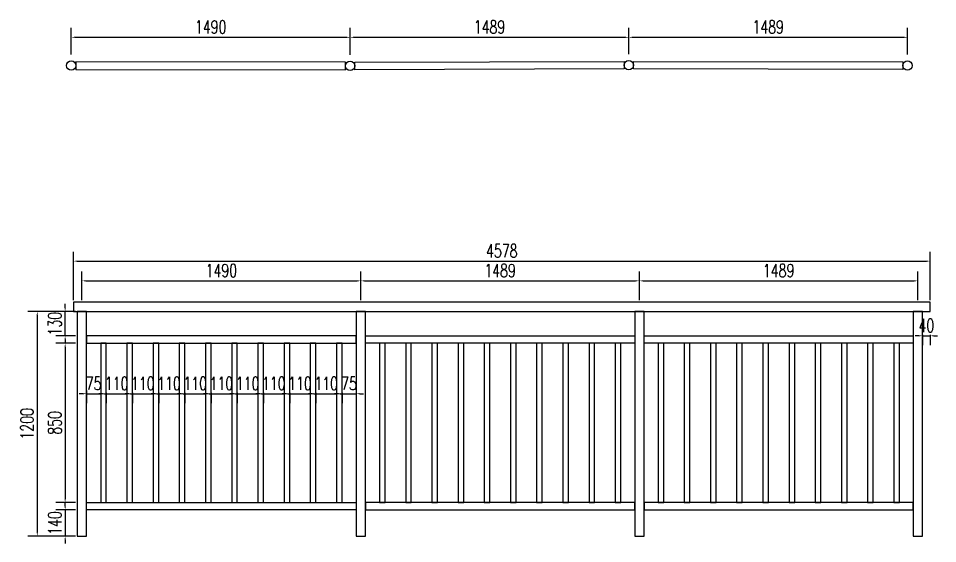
# Model space of a CAD drawing. Header units: millimetres. Extents: x -2430464 to 225692, y -180 to 1805330.
# Drawn here: x -1488933 to -1484020, y 608733 to 611539 of the extents above; entities that cross this region are included whole.
import ezdxf

# ---------------------------------------------------------------- set-up
doc = ezdxf.new("R2010")
doc.units = ezdxf.units.MM
doc.header["$LTSCALE"] = 1000
doc.layers.get('0').update_dxf_attribs({"linetype": 'CONTINUOUS'})
doc.layers.get('DEFPOINTS').update_dxf_attribs({"linetype": 'CONTINUOUS'})
for name, color, linetype in [('W-PLASTIC_RAILINGS塑木栏杆', 6, 'CONTINUOUS'), ('W-WOOD_FLOOR木地板', 30, 'CONTINUOUS'), ('景-通用-文字', 7, 'CONTINUOUS')]:
    doc.layers.add(name, color=color, linetype=linetype)
doc.styles.add('STANDARD_T3', font='simplex.shx', dxfattribs={"width": 0.7, "bigfont": 'gbcbig.shx'})
doc.dimstyles.new('W&&20', dxfattribs={"dimtxt": 70, "dimasz": 20, "dimexe": 50, "dimexo": 60, "dimgap": 20, "dimtad": 1, "dimdec": 0, "dimzin": 0, "dimdsep": 46, "dimtxsty": 'STANDARD_T3', "dimcen": 0.09, "dimclrd": 1, "dimclre": 1, "dimclrt": 7, "dimazin": 2, "dimtfac": 1, "dimtdec": 0, "dimtix": 1, "dimtmove": 2, "dimatfit": 3, "dimfxl": 0, "dimtolj": 1, "dimtzin": 0, "dimarcsym": 0})

# ---------------------------------------------------------------- blocks, each defined once
blk = doc.blocks.new('*D1436')
at = {"layer": 'DEFPOINTS', "color": 0, "transparency": 16777216}
for p in [(-1488638.2, 609973.4), (-1488832.2, 608773.4), (-1488618.2, 608773.4)]:
    blk.add_point(p, dxfattribs=at)
at = {"layer": 'W-WOOD_FLOOR木地板', "color": 1, "lineweight": -2, "transparency": 16777216}
for p, q in [((-1488698.2, 609973.4), (-1488882.2, 609973.4)), ((-1488832.2, 609953.4), (-1488832.2, 608793.4)), ((-1488678.2, 608773.4), (-1488882.2, 608773.4))]:
    blk.add_line(p, q, dxfattribs=at)
at = {"layer": 'W-WOOD_FLOOR木地板', "color": 1, "transparency": 16777216}
for points in [[(-1488835.5, 609953.4), (-1488828.9, 609953.4), (-1488832.2, 609973.4)], [(-1488835.5, 608793.4), (-1488828.9, 608793.4), (-1488832.2, 608773.4)]]:
    blk.add_solid(points, dxfattribs=at)
at = {"layer": 'W-WOOD_FLOOR木地板', "color": 7, "transparency": 16777216, "insert": (-1488887.2, 609373.4), "char_height": 70, "attachment_point": 5, "rotation": 90, "style": 'STANDARD_T3'}
blk.add_mtext('\\A1;1200', dxfattribs=at)
blk = doc.blocks.new('*D1423')
at = {"layer": 'DEFPOINTS', "color": 0, "transparency": 16777216}
for p in [(-1488568.2, 609803.4), (-1488683.2, 608953.4), (-1488568.2, 608953.4)]:
    blk.add_point(p, dxfattribs=at)
at = {"layer": 'W-WOOD_FLOOR木地板', "color": 1, "lineweight": -2, "transparency": 16777216}
for p, q in [((-1488628.2, 609803.4), (-1488733.2, 609803.4)), ((-1488683.2, 609783.4), (-1488683.2, 608973.4)), ((-1488628.2, 608953.4), (-1488733.2, 608953.4))]:
    blk.add_line(p, q, dxfattribs=at)
at = {"layer": 'W-WOOD_FLOOR木地板', "color": 1, "transparency": 16777216}
for points in [[(-1488686.5, 609783.4), (-1488679.9, 609783.4), (-1488683.2, 609803.4)], [(-1488686.5, 608973.4), (-1488679.9, 608973.4), (-1488683.2, 608953.4)]]:
    blk.add_solid(points, dxfattribs=at)
at = {"layer": 'W-WOOD_FLOOR木地板', "color": 7, "transparency": 16777216, "insert": (-1488738.2, 609378.4), "char_height": 70, "attachment_point": 5, "rotation": 90, "style": 'STANDARD_T3'}
blk.add_mtext('\\A1;850', dxfattribs=at)
blk = doc.blocks.new('*D1424')
at = {"layer": 'DEFPOINTS', "color": 0, "transparency": 16777216}
for p in [(-1488683.2, 609973.4), (-1488568.2, 609973.4), (-1488568.2, 609843.4)]:
    blk.add_point(p, dxfattribs=at)
at = {"layer": 'W-WOOD_FLOOR木地板', "color": 1, "lineweight": -2, "transparency": 16777216}
for p, q in [((-1488683.2, 609993.4), (-1488683.2, 610013.4)), ((-1488628.2, 609973.4), (-1488733.2, 609973.4)), ((-1488683.2, 609843.4), (-1488683.2, 609973.4)), ((-1488628.2, 609843.4), (-1488733.2, 609843.4)), ((-1488683.2, 609823.4), (-1488683.2, 609803.4))]:
    blk.add_line(p, q, dxfattribs=at)
at = {"layer": 'W-WOOD_FLOOR木地板', "color": 1, "transparency": 16777216}
for points in [[(-1488686.5, 609993.4), (-1488679.9, 609993.4), (-1488683.2, 609973.4)], [(-1488686.5, 609823.4), (-1488679.9, 609823.4), (-1488683.2, 609843.4)]]:
    blk.add_solid(points, dxfattribs=at)
at = {"layer": 'W-WOOD_FLOOR木地板', "color": 7, "transparency": 16777216, "insert": (-1488738.2, 609908.4), "char_height": 70, "attachment_point": 5, "rotation": 90, "style": 'STANDARD_T3'}
blk.add_mtext('\\A1;130', dxfattribs=at)
blk = doc.blocks.new('*D1437')
at = {"layer": 'DEFPOINTS', "color": 0, "transparency": 16777216}
for p in [(-1488568.2, 608913.4), (-1488683.1, 608773.4), (-1488568.2, 608773.4)]:
    blk.add_point(p, dxfattribs=at)
at = {"layer": 'W-WOOD_FLOOR木地板', "color": 1, "lineweight": -2, "transparency": 16777216}
for p, q in [((-1488628.2, 608913.4), (-1488733.1, 608913.4)), ((-1488683.1, 608933.4), (-1488683.1, 608953.4)), ((-1488683.1, 608913.4), (-1488683.1, 608773.4)), ((-1488628.2, 608773.4), (-1488733.1, 608773.4)), ((-1488683.1, 608753.4), (-1488683.1, 608733.4))]:
    blk.add_line(p, q, dxfattribs=at)
at = {"layer": 'W-WOOD_FLOOR木地板', "color": 1, "transparency": 16777216}
for points in [[(-1488686.5, 608933.4), (-1488679.8, 608933.4), (-1488683.1, 608913.4)], [(-1488686.5, 608753.4), (-1488679.8, 608753.4), (-1488683.1, 608773.4)]]:
    blk.add_solid(points, dxfattribs=at)
at = {"layer": 'W-WOOD_FLOOR木地板', "color": 7, "transparency": 16777216, "insert": (-1488738.1, 608843.4), "char_height": 70, "attachment_point": 5, "rotation": 90, "style": 'STANDARD_T3'}
blk.add_mtext('\\A1;140', dxfattribs=at)
blk = doc.blocks.new('*D1438')
at = {"layer": 'DEFPOINTS', "color": 0, "transparency": 16777216}
for p in [(-1487103.2, 610136.9), (-1488593.2, 609973.4), (-1487103.2, 609973.4)]:
    blk.add_point(p, dxfattribs=at)
at = {"layer": 'W-WOOD_FLOOR木地板', "color": 1, "lineweight": -2, "transparency": 16777216}
for p, q in [((-1488593.2, 610033.4), (-1488593.2, 610186.9)), ((-1487103.2, 610033.4), (-1487103.2, 610186.9)), ((-1488573.2, 610136.9), (-1487123.2, 610136.9))]:
    blk.add_line(p, q, dxfattribs=at)
at = {"layer": 'W-WOOD_FLOOR木地板', "color": 1, "transparency": 16777216}
for points in [[(-1488573.2, 610140.2), (-1488573.2, 610133.6), (-1488593.2, 610136.9)], [(-1487123.2, 610140.2), (-1487123.2, 610133.6), (-1487103.2, 610136.9)]]:
    blk.add_solid(points, dxfattribs=at)
at = {"layer": 'W-WOOD_FLOOR木地板', "color": 7, "transparency": 16777216, "insert": (-1487848.2, 610191.9), "char_height": 70, "attachment_point": 5, "style": 'STANDARD_T3'}
blk.add_mtext('\\A1;1490', dxfattribs=at)
blk = doc.blocks.new('*D1439')
at = {"layer": 'DEFPOINTS', "color": 0, "transparency": 16777216}
for p in [(-1485614.2, 610136.9), (-1487103.2, 609973.4), (-1485614.2, 609973.4)]:
    blk.add_point(p, dxfattribs=at)
at = {"layer": 'W-WOOD_FLOOR木地板', "color": 1, "lineweight": -2, "transparency": 16777216}
for p, q in [((-1487103.2, 610033.4), (-1487103.2, 610186.9)), ((-1485614.2, 610033.4), (-1485614.2, 610186.9)), ((-1487083.2, 610136.9), (-1485634.2, 610136.9))]:
    blk.add_line(p, q, dxfattribs=at)
at = {"layer": 'W-WOOD_FLOOR木地板', "color": 1, "transparency": 16777216}
for points in [[(-1487083.2, 610140.2), (-1487083.2, 610133.6), (-1487103.2, 610136.9)], [(-1485634.2, 610140.2), (-1485634.2, 610133.6), (-1485614.2, 610136.9)]]:
    blk.add_solid(points, dxfattribs=at)
at = {"layer": 'W-WOOD_FLOOR木地板', "color": 7, "transparency": 16777216, "insert": (-1486358.7, 610191.9), "char_height": 70, "attachment_point": 5, "style": 'STANDARD_T3'}
blk.add_mtext('\\A1;1489', dxfattribs=at)
blk = doc.blocks.new('*D1440')
at = {"layer": 'DEFPOINTS', "color": 0, "transparency": 16777216}
for p in [(-1484125.2, 610136.9), (-1485614.2, 609973.4), (-1484125.2, 609973.4)]:
    blk.add_point(p, dxfattribs=at)
at = {"layer": 'W-WOOD_FLOOR木地板', "color": 1, "lineweight": -2, "transparency": 16777216}
for p, q in [((-1485614.2, 610033.4), (-1485614.2, 610186.9)), ((-1484125.2, 610033.4), (-1484125.2, 610186.9)), ((-1485594.2, 610136.9), (-1484145.2, 610136.9))]:
    blk.add_line(p, q, dxfattribs=at)
at = {"layer": 'W-WOOD_FLOOR木地板', "color": 1, "transparency": 16777216}
for points in [[(-1485594.2, 610140.2), (-1485594.2, 610133.6), (-1485614.2, 610136.9)], [(-1484145.2, 610140.2), (-1484145.2, 610133.6), (-1484125.2, 610136.9)]]:
    blk.add_solid(points, dxfattribs=at)
at = {"layer": 'W-WOOD_FLOOR木地板', "color": 7, "transparency": 16777216, "insert": (-1484869.7, 610191.9), "char_height": 70, "attachment_point": 5, "style": 'STANDARD_T3'}
blk.add_mtext('\\A1;1489', dxfattribs=at)
blk = doc.blocks.new('*U1419')
at = {"layer": 'W-PLASTIC_RAILINGS塑木栏杆'}
blk.add_lwpolyline([(-15, -420), (15, -420), (15, 430), (-15, 430)], close=True, dxfattribs=at)
blk = doc.blocks.new('*U1420')
at = {"layer": 'W-PLASTIC_RAILINGS塑木栏杆', "color": 0, "linetype": 'ByBlock', "lineweight": -2, "transparency": 16777216}
for p in [(0, 0), (140, 0), (280, 0), (420, 0), (560, 0), (700, 0), (840, 0), (980, 0), (1120, 0), (1260, 0)]:
    blk.add_blockref('*U1419', p, dxfattribs=at)
blk = doc.blocks.new('*D1425')
at = {"layer": 'DEFPOINTS', "color": 0, "transparency": 16777216}
for p in [(-1488568.2, 609610.9), (-1488493.2, 609610.9), (-1488493.2, 609533.9)]:
    blk.add_point(p, dxfattribs=at)
at = {"layer": 'W-WOOD_FLOOR木地板', "color": 1, "lineweight": -2, "transparency": 16777216}
for p, q in [((-1488568.2, 609550.9), (-1488568.2, 609483.9)), ((-1488493.2, 609550.9), (-1488493.2, 609483.9)), ((-1488588.2, 609533.9), (-1488608.2, 609533.9)), ((-1488568.2, 609533.9), (-1488493.2, 609533.9)), ((-1488473.2, 609533.9), (-1488453.2, 609533.9))]:
    blk.add_line(p, q, dxfattribs=at)
at = {"layer": 'W-WOOD_FLOOR木地板', "color": 1, "transparency": 16777216}
for points in [[(-1488588.2, 609537.2), (-1488588.2, 609530.6), (-1488568.2, 609533.9)], [(-1488473.2, 609537.2), (-1488473.2, 609530.6), (-1488493.2, 609533.9)]]:
    blk.add_solid(points, dxfattribs=at)
at = {"layer": 'W-WOOD_FLOOR木地板', "color": 7, "transparency": 16777216, "insert": (-1488530.7, 609588.9), "char_height": 70, "attachment_point": 5, "style": 'STANDARD_T3'}
blk.add_mtext('\\A1;75', dxfattribs=at)
blk = doc.blocks.new('*D1426')
at = {"layer": 'DEFPOINTS', "color": 0, "transparency": 16777216}
for p in [(-1487623.2, 609657.8), (-1487513.2, 609657.8), (-1487513.2, 609533.9)]:
    blk.add_point(p, dxfattribs=at)
at = {"layer": '景-通用-文字', "color": 1, "lineweight": -2, "transparency": 16777216}
for p, q in [((-1487643.2, 609533.9), (-1487663.2, 609533.9)), ((-1487623.2, 609538.9), (-1487623.2, 609483.9)), ((-1487623.2, 609533.9), (-1487513.2, 609533.9)), ((-1487513.2, 609538.9), (-1487513.2, 609483.9)), ((-1487493.2, 609533.9), (-1487473.2, 609533.9))]:
    blk.add_line(p, q, dxfattribs=at)
at = {"layer": '景-通用-文字', "color": 1, "transparency": 16777216}
for points in [[(-1487643.2, 609537.2), (-1487643.2, 609530.6), (-1487623.2, 609533.9)], [(-1487493.2, 609537.2), (-1487493.2, 609530.6), (-1487513.2, 609533.9)]]:
    blk.add_solid(points, dxfattribs=at)
at = {"layer": '景-通用-文字', "color": 7, "transparency": 16777216, "insert": (-1487568.2, 609588.9), "char_height": 70, "attachment_point": 5, "style": 'STANDARD_T3'}
blk.add_mtext('\\A1;110', dxfattribs=at)
blk = doc.blocks.new('*D1427')
at = {"layer": 'DEFPOINTS', "color": 0, "transparency": 16777216}
for p in [(-1487343.2, 609657.8), (-1487233.2, 609657.8), (-1487233.2, 609533.9)]:
    blk.add_point(p, dxfattribs=at)
at = {"layer": '景-通用-文字', "color": 1, "lineweight": -2, "transparency": 16777216}
for p, q in [((-1487363.2, 609533.9), (-1487383.2, 609533.9)), ((-1487343.2, 609538.9), (-1487343.2, 609483.9)), ((-1487343.2, 609533.9), (-1487233.2, 609533.9)), ((-1487233.2, 609538.9), (-1487233.2, 609483.9)), ((-1487213.2, 609533.9), (-1487193.2, 609533.9))]:
    blk.add_line(p, q, dxfattribs=at)
at = {"layer": '景-通用-文字', "color": 1, "transparency": 16777216}
for points in [[(-1487363.2, 609537.2), (-1487363.2, 609530.6), (-1487343.2, 609533.9)], [(-1487213.2, 609537.2), (-1487213.2, 609530.6), (-1487233.2, 609533.9)]]:
    blk.add_solid(points, dxfattribs=at)
at = {"layer": '景-通用-文字', "color": 7, "transparency": 16777216, "insert": (-1487288.2, 609588.9), "char_height": 70, "attachment_point": 5, "style": 'STANDARD_T3'}
blk.add_mtext('\\A1;110', dxfattribs=at)
blk = doc.blocks.new('*D1428')
at = {"layer": 'DEFPOINTS', "color": 0, "transparency": 16777216}
for p in [(-1487203.2, 609657.8), (-1487128.2, 609657.8), (-1487128.2, 609533.9)]:
    blk.add_point(p, dxfattribs=at)
at = {"layer": '景-通用-文字', "color": 1, "lineweight": -2, "transparency": 16777216}
for p, q in [((-1487223.2, 609533.9), (-1487243.2, 609533.9)), ((-1487203.2, 609538.9), (-1487203.2, 609483.9)), ((-1487203.2, 609533.9), (-1487128.2, 609533.9)), ((-1487128.2, 609538.9), (-1487128.2, 609483.9)), ((-1487108.2, 609533.9), (-1487088.2, 609533.9))]:
    blk.add_line(p, q, dxfattribs=at)
at = {"layer": '景-通用-文字', "color": 1, "transparency": 16777216}
for points in [[(-1487223.2, 609537.2), (-1487223.2, 609530.6), (-1487203.2, 609533.9)], [(-1487108.2, 609537.2), (-1487108.2, 609530.6), (-1487128.2, 609533.9)]]:
    blk.add_solid(points, dxfattribs=at)
at = {"layer": '景-通用-文字', "color": 7, "transparency": 16777216, "insert": (-1487165.7, 609588.9), "char_height": 70, "attachment_point": 5, "style": 'STANDARD_T3'}
blk.add_mtext('\\A1;75', dxfattribs=at)
blk = doc.blocks.new('*D1429')
at = {"layer": 'DEFPOINTS', "color": 0, "transparency": 16777216}
for p in [(-1487483.2, 609657.8), (-1487373.2, 609657.8), (-1487373.2, 609533.9)]:
    blk.add_point(p, dxfattribs=at)
at = {"layer": '景-通用-文字', "color": 1, "lineweight": -2, "transparency": 16777216}
for p, q in [((-1487503.2, 609533.9), (-1487523.2, 609533.9)), ((-1487483.2, 609538.9), (-1487483.2, 609483.9)), ((-1487483.2, 609533.9), (-1487373.2, 609533.9)), ((-1487373.2, 609538.9), (-1487373.2, 609483.9)), ((-1487353.2, 609533.9), (-1487333.2, 609533.9))]:
    blk.add_line(p, q, dxfattribs=at)
at = {"layer": '景-通用-文字', "color": 1, "transparency": 16777216}
for points in [[(-1487503.2, 609537.2), (-1487503.2, 609530.6), (-1487483.2, 609533.9)], [(-1487353.2, 609537.2), (-1487353.2, 609530.6), (-1487373.2, 609533.9)]]:
    blk.add_solid(points, dxfattribs=at)
at = {"layer": '景-通用-文字', "color": 7, "transparency": 16777216, "insert": (-1487428.2, 609588.9), "char_height": 70, "attachment_point": 5, "style": 'STANDARD_T3'}
blk.add_mtext('\\A1;110', dxfattribs=at)
blk = doc.blocks.new('*D1430')
at = {"layer": 'DEFPOINTS', "color": 0, "transparency": 16777216}
for p in [(-1487763.2, 609657.8), (-1487653.2, 609657.8), (-1487653.2, 609533.9)]:
    blk.add_point(p, dxfattribs=at)
at = {"layer": '景-通用-文字', "color": 1, "lineweight": -2, "transparency": 16777216}
for p, q in [((-1487783.2, 609533.9), (-1487803.2, 609533.9)), ((-1487763.2, 609538.9), (-1487763.2, 609483.9)), ((-1487763.2, 609533.9), (-1487653.2, 609533.9)), ((-1487653.2, 609538.9), (-1487653.2, 609483.9)), ((-1487633.2, 609533.9), (-1487613.2, 609533.9))]:
    blk.add_line(p, q, dxfattribs=at)
at = {"layer": '景-通用-文字', "color": 1, "transparency": 16777216}
for points in [[(-1487783.2, 609537.2), (-1487783.2, 609530.6), (-1487763.2, 609533.9)], [(-1487633.2, 609537.2), (-1487633.2, 609530.6), (-1487653.2, 609533.9)]]:
    blk.add_solid(points, dxfattribs=at)
at = {"layer": '景-通用-文字', "color": 7, "transparency": 16777216, "insert": (-1487708.2, 609588.9), "char_height": 70, "attachment_point": 5, "style": 'STANDARD_T3'}
blk.add_mtext('\\A1;110', dxfattribs=at)
blk = doc.blocks.new('*D1431')
at = {"layer": 'DEFPOINTS', "color": 0, "transparency": 16777216}
for p in [(-1487903.2, 609657.8), (-1487793.2, 609657.8), (-1487793.2, 609533.9)]:
    blk.add_point(p, dxfattribs=at)
at = {"layer": '景-通用-文字', "color": 1, "lineweight": -2, "transparency": 16777216}
for p, q in [((-1487923.2, 609533.9), (-1487943.2, 609533.9)), ((-1487903.2, 609538.9), (-1487903.2, 609483.9)), ((-1487903.2, 609533.9), (-1487793.2, 609533.9)), ((-1487793.2, 609538.9), (-1487793.2, 609483.9)), ((-1487773.2, 609533.9), (-1487753.2, 609533.9))]:
    blk.add_line(p, q, dxfattribs=at)
at = {"layer": '景-通用-文字', "color": 1, "transparency": 16777216}
for points in [[(-1487923.2, 609537.2), (-1487923.2, 609530.6), (-1487903.2, 609533.9)], [(-1487773.2, 609537.2), (-1487773.2, 609530.6), (-1487793.2, 609533.9)]]:
    blk.add_solid(points, dxfattribs=at)
at = {"layer": '景-通用-文字', "color": 7, "transparency": 16777216, "insert": (-1487848.2, 609588.9), "char_height": 70, "attachment_point": 5, "style": 'STANDARD_T3'}
blk.add_mtext('\\A1;110', dxfattribs=at)
blk = doc.blocks.new('*D1432')
at = {"layer": 'DEFPOINTS', "color": 0, "transparency": 16777216}
for p in [(-1488043.2, 609657.8), (-1487933.2, 609657.8), (-1487933.2, 609533.9)]:
    blk.add_point(p, dxfattribs=at)
at = {"layer": '景-通用-文字', "color": 1, "lineweight": -2, "transparency": 16777216}
for p, q in [((-1488063.2, 609533.9), (-1488083.2, 609533.9)), ((-1488043.2, 609538.9), (-1488043.2, 609483.9)), ((-1488043.2, 609533.9), (-1487933.2, 609533.9)), ((-1487933.2, 609538.9), (-1487933.2, 609483.9)), ((-1487913.2, 609533.9), (-1487893.2, 609533.9))]:
    blk.add_line(p, q, dxfattribs=at)
at = {"layer": '景-通用-文字', "color": 1, "transparency": 16777216}
for points in [[(-1488063.2, 609537.2), (-1488063.2, 609530.6), (-1488043.2, 609533.9)], [(-1487913.2, 609537.2), (-1487913.2, 609530.6), (-1487933.2, 609533.9)]]:
    blk.add_solid(points, dxfattribs=at)
at = {"layer": '景-通用-文字', "color": 7, "transparency": 16777216, "insert": (-1487988.2, 609588.9), "char_height": 70, "attachment_point": 5, "style": 'STANDARD_T3'}
blk.add_mtext('\\A1;110', dxfattribs=at)
blk = doc.blocks.new('*D1433')
at = {"layer": 'DEFPOINTS', "color": 0, "transparency": 16777216}
for p in [(-1488183.2, 609657.8), (-1488073.2, 609657.8), (-1488073.2, 609533.9)]:
    blk.add_point(p, dxfattribs=at)
at = {"layer": '景-通用-文字', "color": 1, "lineweight": -2, "transparency": 16777216}
for p, q in [((-1488203.2, 609533.9), (-1488223.2, 609533.9)), ((-1488183.2, 609538.9), (-1488183.2, 609483.9)), ((-1488183.2, 609533.9), (-1488073.2, 609533.9)), ((-1488073.2, 609538.9), (-1488073.2, 609483.9)), ((-1488053.2, 609533.9), (-1488033.2, 609533.9))]:
    blk.add_line(p, q, dxfattribs=at)
at = {"layer": '景-通用-文字', "color": 1, "transparency": 16777216}
for points in [[(-1488203.2, 609537.2), (-1488203.2, 609530.6), (-1488183.2, 609533.9)], [(-1488053.2, 609537.2), (-1488053.2, 609530.6), (-1488073.2, 609533.9)]]:
    blk.add_solid(points, dxfattribs=at)
at = {"layer": '景-通用-文字', "color": 7, "transparency": 16777216, "insert": (-1488128.2, 609588.9), "char_height": 70, "attachment_point": 5, "style": 'STANDARD_T3'}
blk.add_mtext('\\A1;110', dxfattribs=at)
blk = doc.blocks.new('*D1434')
at = {"layer": 'DEFPOINTS', "color": 0, "transparency": 16777216}
for p in [(-1488323.2, 609657.8), (-1488213.2, 609657.8), (-1488213.2, 609533.9)]:
    blk.add_point(p, dxfattribs=at)
at = {"layer": '景-通用-文字', "color": 1, "lineweight": -2, "transparency": 16777216}
for p, q in [((-1488343.2, 609533.9), (-1488363.2, 609533.9)), ((-1488323.2, 609538.9), (-1488323.2, 609483.9)), ((-1488323.2, 609533.9), (-1488213.2, 609533.9)), ((-1488213.2, 609538.9), (-1488213.2, 609483.9)), ((-1488193.2, 609533.9), (-1488173.2, 609533.9))]:
    blk.add_line(p, q, dxfattribs=at)
at = {"layer": '景-通用-文字', "color": 1, "transparency": 16777216}
for points in [[(-1488343.2, 609537.2), (-1488343.2, 609530.6), (-1488323.2, 609533.9)], [(-1488193.2, 609537.2), (-1488193.2, 609530.6), (-1488213.2, 609533.9)]]:
    blk.add_solid(points, dxfattribs=at)
at = {"layer": '景-通用-文字', "color": 7, "transparency": 16777216, "insert": (-1488268.2, 609588.9), "char_height": 70, "attachment_point": 5, "style": 'STANDARD_T3'}
blk.add_mtext('\\A1;110', dxfattribs=at)
blk = doc.blocks.new('*D1435')
at = {"layer": 'DEFPOINTS', "color": 0, "transparency": 16777216}
for p in [(-1488463.2, 609657.8), (-1488353.2, 609657.8), (-1488353.2, 609533.9)]:
    blk.add_point(p, dxfattribs=at)
at = {"layer": '景-通用-文字', "color": 1, "lineweight": -2, "transparency": 16777216}
for p, q in [((-1488483.2, 609533.9), (-1488503.2, 609533.9)), ((-1488463.2, 609538.9), (-1488463.2, 609483.9)), ((-1488463.2, 609533.9), (-1488353.2, 609533.9)), ((-1488353.2, 609538.9), (-1488353.2, 609483.9)), ((-1488333.2, 609533.9), (-1488313.2, 609533.9))]:
    blk.add_line(p, q, dxfattribs=at)
at = {"layer": '景-通用-文字', "color": 1, "transparency": 16777216}
for points in [[(-1488483.2, 609537.2), (-1488483.2, 609530.6), (-1488463.2, 609533.9)], [(-1488333.2, 609537.2), (-1488333.2, 609530.6), (-1488353.2, 609533.9)]]:
    blk.add_solid(points, dxfattribs=at)
at = {"layer": '景-通用-文字', "color": 7, "transparency": 16777216, "insert": (-1488408.2, 609588.9), "char_height": 70, "attachment_point": 5, "style": 'STANDARD_T3'}
blk.add_mtext('\\A1;110', dxfattribs=at)
blk = doc.blocks.new('*U1421')
at = {"layer": 'W-PLASTIC_RAILINGS塑木栏杆'}
blk.add_lwpolyline([(-15, -420), (15, -420), (15, 430), (-15, 430)], close=True, dxfattribs=at)
blk = doc.blocks.new('*U1422')
at = {"layer": 'W-PLASTIC_RAILINGS塑木栏杆', "color": 0, "linetype": 'ByBlock', "lineweight": -2, "transparency": 16777216}
for p in [(0, 0), (140, 0), (280, 0), (420, 0), (560, 0), (700, 0), (840, 0), (980, 0), (1120, 0), (1260, 0)]:
    blk.add_blockref('*U1421', p, dxfattribs=at)
blk = doc.blocks.new('*U1417')
at = {"layer": 'W-PLASTIC_RAILINGS塑木栏杆'}
blk.add_lwpolyline([(-15, -420), (15, -420), (15, 430), (-15, 430)], close=True, dxfattribs=at)
blk = doc.blocks.new('*U1418')
at = {"layer": 'W-PLASTIC_RAILINGS塑木栏杆', "color": 0, "linetype": 'ByBlock', "lineweight": -2, "transparency": 16777216}
for p in [(0, 0), (140, 0), (280, 0), (420, 0), (560, 0), (700, 0), (840, 0), (980, 0), (1120, 0), (1260, 0)]:
    blk.add_blockref('*U1417', p, dxfattribs=at)
blk = doc.blocks.new('*D2141')
at = {"color": 1, "lineweight": -2, "transparency": 16777216}
for p, q in [((-1484120.2, 609843.4), (-1484140.2, 609843.4)), ((-1484100.2, 609848.4), (-1484100.2, 609793.4)), ((-1484100.2, 609843.4), (-1484060.2, 609843.4)), ((-1484060.2, 609848.4), (-1484060.2, 609793.4)), ((-1484040.2, 609843.4), (-1484020.2, 609843.4))]:
    blk.add_line(p, q, dxfattribs=at)
at = {"color": 1, "transparency": 16777216}
for points in [[(-1484120.2, 609846.7), (-1484120.2, 609840.1), (-1484100.2, 609843.4)], [(-1484040.2, 609846.7), (-1484040.2, 609840.1), (-1484060.2, 609843.4)]]:
    blk.add_solid(points, dxfattribs=at)
at = {"layer": 'DEFPOINTS', "color": 0, "transparency": 16777216}
for p in [(-1484100.2, 609973.4), (-1484060.2, 609973.4), (-1484060.2, 609843.4)]:
    blk.add_point(p, dxfattribs=at)
at = {"color": 7, "transparency": 16777216, "insert": (-1484080.2, 609898.4), "char_height": 70, "attachment_point": 5, "style": 'STANDARD_T3'}
blk.add_mtext('\\A1;40', dxfattribs=at)
blk = doc.blocks.new('*D2142')
at = {"layer": 'DEFPOINTS', "color": 0, "transparency": 16777216}
for p in [(-1484060.2, 610242.2), (-1488638.2, 609973.4), (-1484060.2, 609973.4)]:
    blk.add_point(p, dxfattribs=at)
at = {"layer": 'W-WOOD_FLOOR木地板', "color": 1, "lineweight": -2, "transparency": 16777216}
for p, q in [((-1488638.2, 610033.4), (-1488638.2, 610292.2)), ((-1484060.2, 610033.4), (-1484060.2, 610292.2)), ((-1488618.2, 610242.2), (-1484080.2, 610242.2))]:
    blk.add_line(p, q, dxfattribs=at)
at = {"layer": 'W-WOOD_FLOOR木地板', "color": 1, "transparency": 16777216}
for points in [[(-1488618.2, 610245.6), (-1488618.2, 610238.9), (-1488638.2, 610242.2)], [(-1484080.2, 610245.6), (-1484080.2, 610238.9), (-1484060.2, 610242.2)]]:
    blk.add_solid(points, dxfattribs=at)
at = {"layer": 'W-WOOD_FLOOR木地板', "color": 7, "transparency": 16777216, "insert": (-1486349.2, 610297.2), "char_height": 70, "attachment_point": 5, "style": 'STANDARD_T3'}
blk.add_mtext('\\A1;4578', dxfattribs=at)
blk = doc.blocks.new('*D2338')
at = {"color": 1, "lineweight": -2, "transparency": 16777216}
for p, q in [((-1488650.6, 611346.7), (-1488650.6, 611487.9)), ((-1487160.1, 611344.8), (-1487160.1, 611487.9)), ((-1488630.6, 611437.9), (-1487180.1, 611437.9))]:
    blk.add_line(p, q, dxfattribs=at)
at = {"color": 1, "transparency": 16777216}
for points in [[(-1488630.6, 611441.2), (-1488630.6, 611434.6), (-1488650.6, 611437.9)], [(-1487180.1, 611441.2), (-1487180.1, 611434.6), (-1487160.1, 611437.9)]]:
    blk.add_solid(points, dxfattribs=at)
at = {"layer": 'DEFPOINTS', "color": 0, "transparency": 16777216}
for p in [(-1487160.1, 611437.9), (-1488650.6, 611286.7), (-1487160.1, 611284.8)]:
    blk.add_point(p, dxfattribs=at)
at = {"color": 7, "transparency": 16777216, "insert": (-1487905.3, 611492.9), "char_height": 70, "attachment_point": 5, "style": 'STANDARD_T3'}
blk.add_mtext('\\A1;1490', dxfattribs=at)
blk = doc.blocks.new('*D2339')
at = {"color": 1, "lineweight": -2, "transparency": 16777216}
for p, q in [((-1487160.1, 611344.8), (-1487160.1, 611487.9)), ((-1485670.6, 611348.6), (-1485670.6, 611487.9)), ((-1487140.1, 611437.9), (-1485690.6, 611437.9))]:
    blk.add_line(p, q, dxfattribs=at)
at = {"color": 1, "transparency": 16777216}
for points in [[(-1487140.1, 611441.2), (-1487140.1, 611434.6), (-1487160.1, 611437.9)], [(-1485690.6, 611441.2), (-1485690.6, 611434.6), (-1485670.6, 611437.9)]]:
    blk.add_solid(points, dxfattribs=at)
at = {"layer": 'DEFPOINTS', "color": 0, "transparency": 16777216}
for p in [(-1485670.6, 611437.9), (-1487160.1, 611284.8), (-1485670.6, 611288.6)]:
    blk.add_point(p, dxfattribs=at)
at = {"color": 7, "transparency": 16777216, "insert": (-1486415.3, 611492.9), "char_height": 70, "attachment_point": 5, "style": 'STANDARD_T3'}
blk.add_mtext('\\A1;1489', dxfattribs=at)
blk = doc.blocks.new('*D2340')
at = {"color": 1, "lineweight": -2, "transparency": 16777216}
for p, q in [((-1485670.6, 611348.6), (-1485670.6, 611487.9)), ((-1484181.1, 611346.7), (-1484181.1, 611487.9)), ((-1485650.6, 611437.9), (-1484201.1, 611437.9))]:
    blk.add_line(p, q, dxfattribs=at)
at = {"color": 1, "transparency": 16777216}
for points in [[(-1485650.6, 611441.2), (-1485650.6, 611434.6), (-1485670.6, 611437.9)], [(-1484201.1, 611441.2), (-1484201.1, 611434.6), (-1484181.1, 611437.9)]]:
    blk.add_solid(points, dxfattribs=at)
at = {"layer": 'DEFPOINTS', "color": 0, "transparency": 16777216}
for p in [(-1484181.1, 611437.9), (-1485670.6, 611288.6), (-1484181.1, 611286.7)]:
    blk.add_point(p, dxfattribs=at)
at = {"color": 7, "transparency": 16777216, "insert": (-1484925.9, 611492.9), "char_height": 70, "attachment_point": 5, "style": 'STANDARD_T3'}
blk.add_mtext('\\A1;1489', dxfattribs=at)

msp = doc.modelspace()

# ---------------------------------------------------------------- linework, layer by layer
at = {"layer": 'W-PLASTIC_RAILINGS塑木栏杆'}
for points in [[(-1488625.59, 611266.65), (-1487185.09, 611264.81), (-1487185.04, 611304.81), (-1488625.54, 611306.65)], [(-1485695.64, 611268.61), (-1487135.09, 611264.75), (-1487135.04, 611304.75), (-1485695.59, 611308.61)], [(-1484206.14, 611266.71), (-1485645.64, 611268.54), (-1485645.59, 611308.54), (-1484206.09, 611306.71)], [(-1488638.2, 609973.41), (-1484060.2, 609973.41), (-1484060.2, 610023.41), (-1488638.2, 610023.41)], [(-1488618.2, 608773.41), (-1488568.2, 608773.41), (-1488568.2, 609973.41), (-1488618.2, 609973.41)], [(-1487128.2, 608773.41), (-1487078.2, 608773.41), (-1487078.2, 609973.41), (-1487128.2, 609973.41)], [(-1485639.2, 608773.41), (-1485589.2, 608773.41), (-1485589.2, 609973.41), (-1485639.2, 609973.41)], [(-1484150.2, 608773.41), (-1484100.2, 608773.41), (-1484100.2, 609973.41), (-1484150.2, 609973.41)], [(-1488568.2, 609803.41), (-1487128.2, 609803.41), (-1487128.2, 609843.41), (-1488568.2, 609843.41)], [(-1485639.2, 609803.41), (-1487078.2, 609803.41), (-1487078.2, 609843.41), (-1485639.2, 609843.41)], [(-1484150.2, 609803.41), (-1485589.2, 609803.41), (-1485589.2, 609843.41), (-1484150.2, 609843.41)], [(-1488568.2, 608953.41), (-1487128.2, 608953.41), (-1487128.2, 608913.41), (-1488568.2, 608913.41)], [(-1485639.2, 608953.41), (-1487078.2, 608953.41), (-1487078.2, 608913.41), (-1485639.2, 608913.41)], [(-1484150.2, 608953.41), (-1485589.2, 608953.41), (-1485589.2, 608913.41), (-1484150.2, 608913.41)]]:
    msp.add_lwpolyline(points, close=True, dxfattribs=at)
for centre in [(-1488650.57, 611286.68), (-1487160.07, 611284.78), (-1485670.62, 611288.57), (-1484181.12, 611286.68)]:
    msp.add_circle(centre, 25, dxfattribs=at)

# ---------------------------------------------------------------- block references
for name, p in [('*U1420', (-1488478.2, 609373.41)), ('*U1422', (-1486988.2, 609373.41)), ('*U1418', (-1485499.2, 609373.41))]:
    msp.add_blockref(name, p, dxfattribs=at)

# ---------------------------------------------------------------- dimensions: what is measured, and where the dimension line sits
for base, p1, p2, picture, middle in [((-1487160.0676, 611437.9003), (-1488650.5664, 611286.678), (-1487160.0676, 611284.7813), '*D2338', (-1487905.317, 611492.9003)), ((-1485670.62, 611437.9), (-1487160.07, 611284.78), (-1485670.62, 611288.57), '*D2339', (-1486415.34, 611492.9)), ((-1484181.1187, 611437.9003), (-1485670.6175, 611288.5747), (-1484181.1187, 611286.678), '*D2340', (-1484925.8681, 611492.9003))]:
    dim = msp.add_linear_dim(base=base, p1=p1, p2=p2, dimstyle='W&&20')
    dim.commit()
    dim.dimension.update_dxf_attribs({"geometry": picture, "text_midpoint": middle})
at = {"color": 1}
dim = msp.add_linear_dim(base=(-1484060.2, 609843.41), p1=(-1484100.2, 609973.41), p2=(-1484060.2, 609973.41), dimstyle='W&&20', override={"dimfxl": 5, "dimfxlon": 1, "dimarcsym": 2}, dxfattribs=at)
dim.commit()
dim.dimension.update_dxf_attribs({"geometry": '*D2141', "text_midpoint": (-1484080.2, 609898.41)})
at = {"layer": 'W-WOOD_FLOOR木地板'}
for base, p1, p2, picture, middle in [((-1484060.2, 610242.22), (-1488638.2, 609973.41), (-1484060.2, 609973.41), '*D2142', (-1486349.2, 610297.22)), ((-1487103.2, 610136.91), (-1488593.2, 609973.41), (-1487103.2, 609973.41), '*D1438', (-1487848.2, 610191.91)), ((-1485614.2, 610136.91), (-1487103.2, 609973.41), (-1485614.2, 609973.41), '*D1439', (-1486358.7, 610191.91)), ((-1484125.2, 610136.91), (-1485614.2, 609973.41), (-1484125.2, 609973.41), '*D1440', (-1484869.7, 610191.91)), ((-1488493.2, 609533.91), (-1488568.2, 609610.91), (-1488493.2, 609610.91), '*D1425', (-1488530.7, 609588.91))]:
    dim = msp.add_linear_dim(base=base, p1=p1, p2=p2, dimstyle='W&&20', dxfattribs=at)
    dim.commit()
    dim.dimension.update_dxf_attribs({"geometry": picture, "text_midpoint": middle})
for base, p1, p2, picture, middle in [((-1488683.2, 609973.41), (-1488568.2, 609843.41), (-1488568.2, 609973.41), '*D1424', (-1488738.2, 609908.41)), ((-1488832.2, 608773.41), (-1488638.2, 609973.41), (-1488618.2, 608773.41), '*D1436', (-1488887.2, 609373.41)), ((-1488683.2, 608953.41), (-1488568.2, 609803.41), (-1488568.2, 608953.41), '*D1423', (-1488738.2, 609378.41)), ((-1488683.14, 608773.41), (-1488568.2, 608913.41), (-1488568.2, 608773.41), '*D1437', (-1488738.14, 608843.41))]:
    dim = msp.add_linear_dim(base=base, p1=p1, p2=p2, angle=90, dimstyle='W&&20', dxfattribs=at)
    dim.commit()
    dim.dimension.update_dxf_attribs({"geometry": picture, "text_midpoint": middle})
at = {"layer": '景-通用-文字', "color": 3}
for base, p1, p2, picture, middle in [((-1488353.2, 609533.91), (-1488463.2, 609657.83), (-1488353.2, 609657.83), '*D1435', (-1488408.2, 609588.91)), ((-1488213.2, 609533.91), (-1488323.2, 609657.83), (-1488213.2, 609657.83), '*D1434', (-1488268.2, 609588.91)), ((-1488073.2, 609533.91), (-1488183.2, 609657.83), (-1488073.2, 609657.83), '*D1433', (-1488128.2, 609588.91)), ((-1487933.2, 609533.91), (-1488043.2, 609657.83), (-1487933.2, 609657.83), '*D1432', (-1487988.2, 609588.91)), ((-1487793.2, 609533.91), (-1487903.2, 609657.83), (-1487793.2, 609657.83), '*D1431', (-1487848.2, 609588.91)), ((-1487653.2, 609533.91), (-1487763.2, 609657.83), (-1487653.2, 609657.83), '*D1430', (-1487708.2, 609588.91)), ((-1487513.2, 609533.91), (-1487623.2, 609657.83), (-1487513.2, 609657.83), '*D1426', (-1487568.2, 609588.91)), ((-1487373.2, 609533.91), (-1487483.2, 609657.83), (-1487373.2, 609657.83), '*D1429', (-1487428.2, 609588.91)), ((-1487233.2, 609533.91), (-1487343.2, 609657.83), (-1487233.2, 609657.83), '*D1427', (-1487288.2, 609588.91)), ((-1487128.2, 609533.91), (-1487203.2, 609657.83), (-1487128.2, 609657.83), '*D1428', (-1487165.7, 609588.91))]:
    dim = msp.add_linear_dim(base=base, p1=p1, p2=p2, dimstyle='W&&20', override={"dimfxl": 5, "dimfxlon": 1, "dimarcsym": 2}, dxfattribs=at)
    dim.commit()
    dim.dimension.update_dxf_attribs({"geometry": picture, "text_midpoint": middle})

doc.saveas('drawing.dxf')
